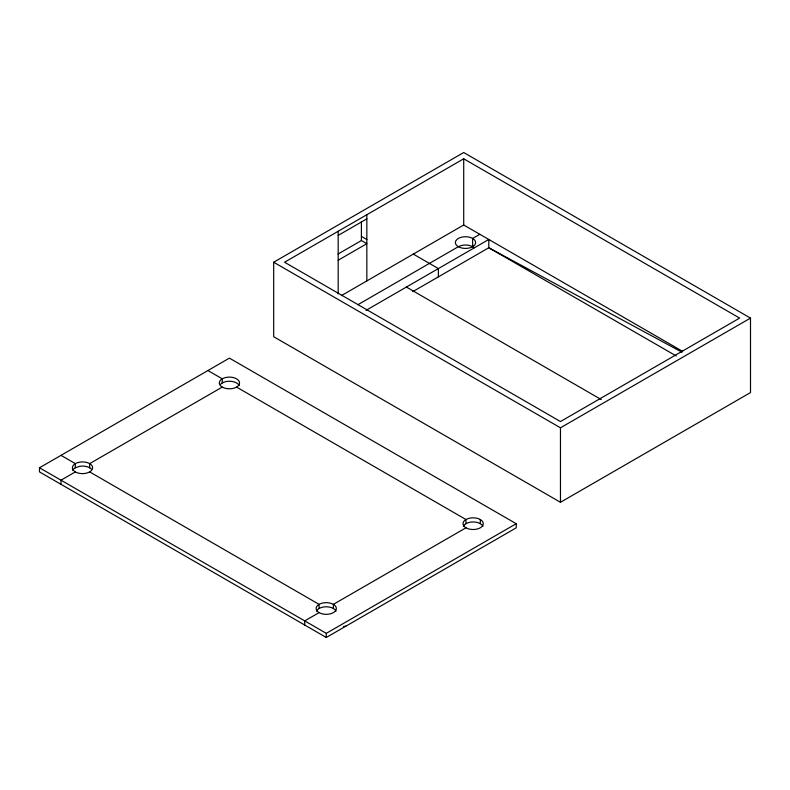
<?xml version="1.0" encoding="UTF-8"?>
<svg xmlns="http://www.w3.org/2000/svg" width="790" height="790" viewBox="0 0 790 790"><rect width="100%" height="100%" fill="white"/><g stroke="black" fill="none" stroke-linecap="round" stroke-linejoin="round"><path stroke-width="1.19" d="M273.676 262.231L463.71 152.519L750.5 318.094L750.5 392.571L560.466 502.282L273.676 336.708L273.676 262.231L560.466 427.805L750.5 318.094M463.71 158.79L284.548 262.231L560.466 421.534L739.628 318.094L463.71 158.79L463.71 224.992L682.6 351.362M338.179 235.41L366.837 218.86M338.051 254.034L361.405 240.545L366.837 243.685L338.179 260.236M39.5 467.769L229.416 358.127L516.206 523.701L516.206 527.838L326.29 637.481L39.5 471.906L39.5 467.769L326.29 633.343L516.206 523.701M341.359 295.638L463.71 224.992M357.87 304.723L458.398 246.678M479.836 234.304L472.608 238.471L472.608 246.747L471.788 246.263A10.132 5.856 0 0 0 459.444 246.164M75.336 471.906A10.132 5.856 0 0 1 79.879 462.12A10.132 5.856 0 0 1 92.292 469.29A10.132 5.856 0 0 1 75.336 471.906L60.998 480.182L60.998 484.319M222.247 387.09A10.132 5.856 0 0 1 226.789 377.304A10.132 5.856 0 0 1 239.202 384.463A10.132 5.856 0 0 1 222.247 387.09L89.665 463.631L89.665 467.769M366.037 310.351L488.793 239.479L488.793 247.754L676.21 355.954M412.785 291.638L488.793 247.754L681.987 352.202M319.061 612.625A10.132 5.856 0 0 1 323.604 602.839A10.132 5.856 0 0 1 336.017 609.999A10.132 5.856 0 0 1 319.061 612.625L304.723 620.9L304.723 625.038M465.972 527.799A10.132 5.856 0 0 1 470.524 518.013A10.132 5.856 0 0 1 482.937 525.182A10.132 5.856 0 0 1 465.972 527.799L333.39 604.35L333.39 608.488M72.71 470.396A10.132 5.856 0 0 1 75.336 467.769L79.879 466.258A10.132 5.856 0 0 1 91.275 468.984M343.492 626.549L345.931 626.144M472.608 246.678L474.464 247.754M413.298 254.094L438.381 268.58L438.381 276.856M361.405 236.408L366.837 239.548M406.386 287.056L601.249 399.562M207.918 370.54L222.247 378.815L222.247 382.953M236.585 387.09L465.972 519.524L465.972 523.661M60.998 455.356L75.336 463.631L75.336 467.769M89.665 471.906L319.061 604.35L319.061 608.488M560.466 427.805L560.466 502.282M480.31 519.524L480.31 523.661M366.837 214.722L366.837 280.924M361.405 221.802L361.405 240.545M338.179 231.273L338.179 293.87M326.29 633.343L326.29 637.481M316.435 611.114A10.132 5.856 0 0 1 326.231 606.769A10.132 5.856 0 0 1 336.017 611.114M220.637 384.167A10.132 5.856 0 0 1 230.739 381.284A10.132 5.856 0 0 1 239.202 385.579M463.355 526.288A10.132 5.856 0 0 1 473.141 521.953A10.132 5.856 0 0 1 482.937 526.288M473.467 246.203L471.571 247.27A10.132 5.856 0 0 1 459.227 247.171L457.38 246.075A10.132 5.856 0 0 1 458.437 238.383A10.132 5.856 0 0 1 471.788 237.988L473.625 239.074A10.132 5.856 0 0 1 473.467 246.203"/></g></svg>
